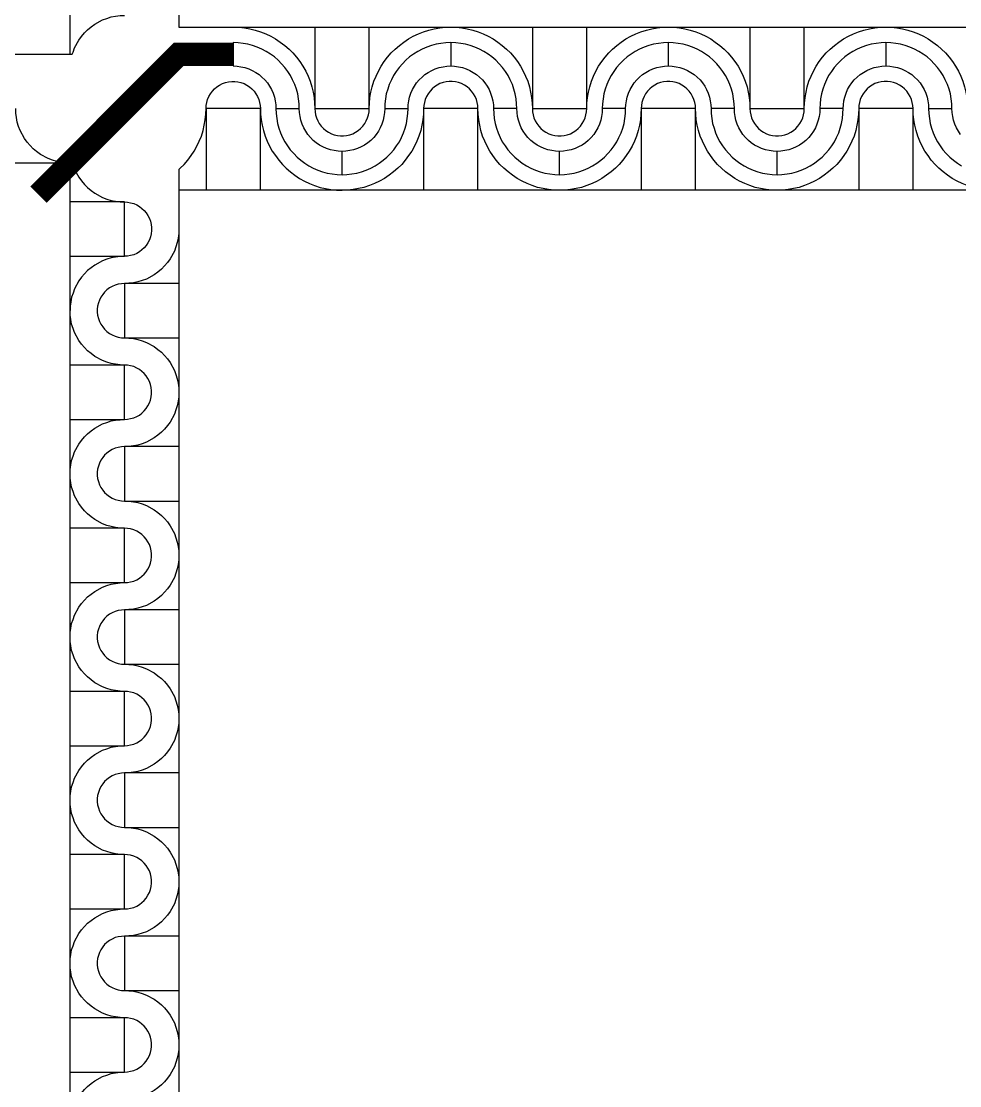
# Model space of a CAD drawing. Extents: x 190.8 to 267.1, y 124 to 174.8.
# Drawn here: x 231.062 to 232.27, y 162.423 to 163.793 of the extents above; entities that cross this region are included whole.
import ezdxf

# ---------------------------------------------------------------- set-up
doc = ezdxf.new("R2010")
doc.units = 0
doc.header["$MEASUREMENT"] = 0

msp = doc.modelspace()

# ---------------------------------------------------------------- linework, layer by layer
for p, q in [((231.2646, 165.8023), (231.2646, 163.7856)), ((231.2646, 163.7856), (233.3913, 163.7856)), ((229.0246, 163.7506), (231.1275, 163.7506)), ((231.2646, 163.6023), (231.2646, 161.5856))]:
    msp.add_line(p, q)
for points in [[(231.1246, 163.7506), (231.1246, 165.8106)], [(231.1275, 163.7506), (231.1284, 163.7533), (231.1304, 163.7588), (231.1359, 163.7688), (231.1394, 163.7736), (231.1431, 163.7781), (231.1471, 163.7821), (231.1516, 163.7858), (231.1564, 163.7893), (231.1664, 163.7948), (231.1719, 163.7968), (231.1774, 163.7986), (231.1831, 163.7996), (231.1889, 163.8003), (231.1946, 163.8006)], [(231.3346, 163.7856), (231.3419, 163.7853), (231.3489, 163.7846), (231.3559, 163.7833), (231.3629, 163.7818), (231.3699, 163.7796), (231.3764, 163.7768), (231.3829, 163.7738), (231.3891, 163.7703), (231.3951, 163.7663), (231.4009, 163.7621), (231.4064, 163.7573), (231.4114, 163.7523), (231.4161, 163.7468), (231.4204, 163.7411), (231.4244, 163.7351), (231.4279, 163.7288), (231.4309, 163.7223), (231.4336, 163.7158), (231.4359, 163.7088), (231.4374, 163.7018), (231.4386, 163.6948), (231.4394, 163.6878), (231.4396, 163.6806)], [(231.4396, 163.7856), (231.4396, 163.6806), (231.5096, 163.6806), (231.5096, 163.7856)], [(231.5096, 163.6806), (231.5099, 163.6878), (231.5106, 163.6948), (231.5119, 163.7018), (231.5134, 163.7088), (231.5156, 163.7158), (231.5184, 163.7223), (231.5214, 163.7288), (231.5249, 163.7351), (231.5289, 163.7411), (231.5331, 163.7468), (231.5379, 163.7523), (231.5429, 163.7573), (231.5484, 163.7621), (231.5541, 163.7663), (231.5601, 163.7703), (231.5664, 163.7738), (231.5729, 163.7768), (231.5794, 163.7796), (231.5864, 163.7818), (231.5934, 163.7833), (231.6004, 163.7846), (231.6074, 163.7853), (231.6146, 163.7856)], [(231.6146, 163.7856), (231.6219, 163.7853), (231.6289, 163.7846), (231.6359, 163.7833), (231.6429, 163.7818), (231.6499, 163.7796), (231.6564, 163.7768), (231.6629, 163.7738), (231.6691, 163.7703), (231.6751, 163.7663), (231.6809, 163.7621), (231.6864, 163.7573), (231.6914, 163.7523), (231.6961, 163.7468), (231.7004, 163.7411), (231.7044, 163.7351), (231.7079, 163.7288), (231.7109, 163.7223), (231.7136, 163.7158), (231.7159, 163.7088), (231.7174, 163.7018), (231.7186, 163.6948), (231.7194, 163.6878), (231.7196, 163.6806)], [(231.7196, 163.7856), (231.7196, 163.6806), (231.7896, 163.6806), (231.7896, 163.7856)], [(231.7896, 163.6806), (231.7899, 163.6878), (231.7906, 163.6948), (231.7919, 163.7018), (231.7934, 163.7088), (231.7956, 163.7158), (231.7984, 163.7223), (231.8014, 163.7288), (231.8049, 163.7351), (231.8089, 163.7411), (231.8131, 163.7468), (231.8179, 163.7523), (231.8229, 163.7573), (231.8284, 163.7621), (231.8341, 163.7663), (231.8401, 163.7703), (231.8464, 163.7738), (231.8529, 163.7768), (231.8594, 163.7796), (231.8664, 163.7818), (231.8734, 163.7833), (231.8804, 163.7846), (231.8874, 163.7853), (231.8946, 163.7856)], [(231.8946, 163.7856), (231.9019, 163.7853), (231.9089, 163.7846), (231.9159, 163.7833), (231.9229, 163.7818), (231.9299, 163.7796), (231.9364, 163.7768), (231.9429, 163.7738), (231.9491, 163.7703), (231.9551, 163.7663), (231.9609, 163.7621), (231.9664, 163.7573), (231.9714, 163.7523), (231.9761, 163.7468), (231.9804, 163.7411), (231.9844, 163.7351), (231.9879, 163.7288), (231.9909, 163.7223), (231.9936, 163.7158), (231.9959, 163.7088), (231.9974, 163.7018), (231.9986, 163.6948), (231.9994, 163.6878), (231.9996, 163.6806)], [(231.9996, 163.7856), (231.9996, 163.6806), (232.0696, 163.6806), (232.0696, 163.7856)], [(232.0696, 163.6806), (232.0699, 163.6878), (232.0706, 163.6948), (232.0719, 163.7018), (232.0734, 163.7088), (232.0756, 163.7158), (232.0784, 163.7223), (232.0814, 163.7288), (232.0849, 163.7351), (232.0889, 163.7411), (232.0931, 163.7468), (232.0979, 163.7523), (232.1029, 163.7573), (232.1084, 163.7621), (232.1141, 163.7663), (232.1201, 163.7703), (232.1264, 163.7738), (232.1329, 163.7768), (232.1394, 163.7796), (232.1464, 163.7818), (232.1534, 163.7833), (232.1604, 163.7846), (232.1674, 163.7853), (232.1746, 163.7856)], [(232.1746, 163.7856), (232.1819, 163.7853), (232.1889, 163.7846), (232.1959, 163.7833), (232.2029, 163.7818), (232.2099, 163.7796), (232.2164, 163.7768), (232.2229, 163.7738), (232.2291, 163.7703), (232.2351, 163.7663), (232.2409, 163.7621), (232.2464, 163.7573), (232.2514, 163.7523), (232.2561, 163.7468), (232.2604, 163.7411), (232.2644, 163.7351), (232.2679, 163.7288), (232.2709, 163.7223), (232.2736, 163.7158), (232.2759, 163.7088), (232.2774, 163.7018), (232.2786, 163.6948), (232.2794, 163.6878), (232.2796, 163.6806)], [(231.6146, 163.7656), (231.6084, 163.7653), (231.6019, 163.7646), (231.5956, 163.7636), (231.5896, 163.7618), (231.5836, 163.7598), (231.5776, 163.7571), (231.5721, 163.7543), (231.5666, 163.7508), (231.5616, 163.7471), (231.5569, 163.7428), (231.5524, 163.7383), (231.5481, 163.7336), (231.5444, 163.7286), (231.5409, 163.7231), (231.5381, 163.7176), (231.5354, 163.7116), (231.5334, 163.7056), (231.5316, 163.6996), (231.5306, 163.6933), (231.5299, 163.6868), (231.5296, 163.6806), (231.5596, 163.6806), (231.5599, 163.6856), (231.5606, 163.6906), (231.5616, 163.6956), (231.5634, 163.7006), (231.5654, 163.7051), (231.5679, 163.7096), (231.5706, 163.7138), (231.5739, 163.7176), (231.5776, 163.7213), (231.5814, 163.7246), (231.5856, 163.7273), (231.5901, 163.7298), (231.5946, 163.7318), (231.5996, 163.7336), (231.6046, 163.7346), (231.6096, 163.7353), (231.6146, 163.7356)], [(231.6996, 163.6806), (231.6994, 163.6868), (231.6986, 163.6933), (231.6976, 163.6996), (231.6959, 163.7056), (231.6939, 163.7116), (231.6911, 163.7176), (231.6884, 163.7231), (231.6849, 163.7286), (231.6811, 163.7336), (231.6769, 163.7383), (231.6724, 163.7428), (231.6676, 163.7471), (231.6626, 163.7508), (231.6571, 163.7543), (231.6516, 163.7571), (231.6456, 163.7598), (231.6396, 163.7618), (231.6336, 163.7636), (231.6274, 163.7646), (231.6209, 163.7653), (231.6146, 163.7656), (231.6146, 163.7356), (231.6196, 163.7353), (231.6246, 163.7346), (231.6296, 163.7336), (231.6346, 163.7318), (231.6391, 163.7298), (231.6436, 163.7273), (231.6479, 163.7246), (231.6516, 163.7213), (231.6554, 163.7176), (231.6586, 163.7138), (231.6614, 163.7096), (231.6639, 163.7051), (231.6659, 163.7006), (231.6676, 163.6956), (231.6686, 163.6906), (231.6694, 163.6856), (231.6696, 163.6806)], [(231.8946, 163.7656), (231.8884, 163.7653), (231.8819, 163.7646), (231.8756, 163.7636), (231.8696, 163.7618), (231.8636, 163.7598), (231.8576, 163.7571), (231.8521, 163.7543), (231.8466, 163.7508), (231.8416, 163.7471), (231.8369, 163.7428), (231.8324, 163.7383), (231.8281, 163.7336), (231.8244, 163.7286), (231.8209, 163.7231), (231.8181, 163.7176), (231.8154, 163.7116), (231.8134, 163.7056), (231.8116, 163.6996), (231.8106, 163.6933), (231.8099, 163.6868), (231.8096, 163.6806)], [(231.9796, 163.6806), (231.9794, 163.6868), (231.9786, 163.6933), (231.9776, 163.6996), (231.9759, 163.7056), (231.9739, 163.7116), (231.9711, 163.7176), (231.9684, 163.7231), (231.9649, 163.7286), (231.9611, 163.7336), (231.9569, 163.7383), (231.9524, 163.7428), (231.9476, 163.7471), (231.9426, 163.7508), (231.9371, 163.7543), (231.9316, 163.7571), (231.9256, 163.7598), (231.9196, 163.7618), (231.9136, 163.7636), (231.9074, 163.7646), (231.9009, 163.7653), (231.8946, 163.7656), (231.8946, 163.7356), (231.8996, 163.7353), (231.9046, 163.7346), (231.9096, 163.7336), (231.9146, 163.7318), (231.9191, 163.7298), (231.9236, 163.7273), (231.9279, 163.7246), (231.9316, 163.7213), (231.9354, 163.7176), (231.9386, 163.7138), (231.9414, 163.7096), (231.9439, 163.7051), (231.9459, 163.7006), (231.9476, 163.6956), (231.9486, 163.6906), (231.9494, 163.6856), (231.9496, 163.6806)], [(232.1746, 163.7656), (232.1684, 163.7653), (232.1619, 163.7646), (232.1556, 163.7636), (232.1496, 163.7618), (232.1436, 163.7598), (232.1376, 163.7571), (232.1321, 163.7543), (232.1266, 163.7508), (232.1216, 163.7471), (232.1169, 163.7428), (232.1124, 163.7383), (232.1081, 163.7336), (232.1044, 163.7286), (232.1009, 163.7231), (232.0981, 163.7176), (232.0954, 163.7116), (232.0934, 163.7056), (232.0916, 163.6996), (232.0906, 163.6933), (232.0899, 163.6868), (232.0896, 163.6806)], [(231.8396, 163.6806), (231.8399, 163.6856), (231.8406, 163.6906), (231.8416, 163.6956), (231.8434, 163.7006), (231.8454, 163.7051), (231.8479, 163.7096), (231.8506, 163.7138), (231.8539, 163.7176), (231.8576, 163.7213), (231.8614, 163.7246), (231.8656, 163.7273), (231.8701, 163.7298), (231.8746, 163.7318), (231.8796, 163.7336), (231.8846, 163.7346), (231.8896, 163.7353), (231.8946, 163.7356)], [(232.1196, 163.6806), (232.1199, 163.6856), (232.1206, 163.6906), (232.1216, 163.6956), (232.1234, 163.7006), (232.1254, 163.7051), (232.1279, 163.7096), (232.1306, 163.7138), (232.1339, 163.7176), (232.1376, 163.7213), (232.1414, 163.7246), (232.1456, 163.7273), (232.1501, 163.7298), (232.1546, 163.7318), (232.1596, 163.7336), (232.1646, 163.7346), (232.1696, 163.7353), (232.1746, 163.7356)], [(231.2996, 163.6806), (231.2999, 163.6846), (231.3006, 163.6886), (231.3016, 163.6926), (231.3034, 163.6963), (231.3054, 163.6998), (231.3079, 163.7031), (231.3106, 163.7061), (231.3136, 163.7086), (231.3171, 163.7108), (231.3209, 163.7128), (231.3246, 163.7141), (231.3286, 163.7151), (231.3326, 163.7156), (231.3366, 163.7156), (231.3406, 163.7151), (231.3446, 163.7141), (231.3486, 163.7128), (231.3521, 163.7108), (231.3556, 163.7086), (231.3586, 163.7061), (231.3614, 163.7031), (231.3639, 163.6998), (231.3659, 163.6963), (231.3676, 163.6926), (231.3686, 163.6886), (231.3694, 163.6846), (231.3696, 163.6806)], [(231.6496, 163.6806), (231.6494, 163.6846), (231.6486, 163.6886), (231.6476, 163.6926), (231.6459, 163.6963), (231.6439, 163.6998), (231.6414, 163.7031), (231.6386, 163.7061), (231.6356, 163.7086), (231.6321, 163.7108), (231.6284, 163.7128), (231.6246, 163.7141), (231.6206, 163.7151), (231.6166, 163.7156), (231.6126, 163.7156), (231.6086, 163.7151), (231.6046, 163.7141), (231.6006, 163.7128), (231.5971, 163.7108), (231.5936, 163.7086), (231.5906, 163.7061), (231.5879, 163.7031), (231.5854, 163.6998), (231.5834, 163.6963), (231.5816, 163.6926), (231.5806, 163.6886), (231.5799, 163.6846), (231.5796, 163.6806)], [(231.9296, 163.6806), (231.9294, 163.6846), (231.9286, 163.6886), (231.9276, 163.6926), (231.9259, 163.6963), (231.9239, 163.6998), (231.9214, 163.7031), (231.9186, 163.7061), (231.9156, 163.7086), (231.9121, 163.7108), (231.9084, 163.7128), (231.9046, 163.7141), (231.9006, 163.7151), (231.8966, 163.7156), (231.8926, 163.7156), (231.8886, 163.7151), (231.8846, 163.7141), (231.8806, 163.7128), (231.8771, 163.7108), (231.8736, 163.7086), (231.8706, 163.7061), (231.8679, 163.7031), (231.8654, 163.6998), (231.8634, 163.6963), (231.8616, 163.6926), (231.8606, 163.6886), (231.8599, 163.6846), (231.8596, 163.6806)], [(232.2096, 163.6806), (232.2094, 163.6846), (232.2086, 163.6886), (232.2076, 163.6926), (232.2059, 163.6963), (232.2039, 163.6998), (232.2014, 163.7031), (232.1986, 163.7061), (232.1956, 163.7086), (232.1921, 163.7108), (232.1884, 163.7128), (232.1846, 163.7141), (232.1806, 163.7151), (232.1766, 163.7156), (232.1726, 163.7156), (232.1686, 163.7151), (232.1646, 163.7141), (232.1606, 163.7128), (232.1571, 163.7108), (232.1536, 163.7086), (232.1506, 163.7061), (232.1479, 163.7031), (232.1454, 163.6998), (232.1434, 163.6963), (232.1416, 163.6926), (232.1406, 163.6886), (232.1399, 163.6846), (232.1396, 163.6806)], [(231.1246, 163.6106), (231.1189, 163.6108), (231.1131, 163.6116), (231.1074, 163.6126), (231.1019, 163.6143), (231.0964, 163.6163), (231.0864, 163.6218), (231.0816, 163.6253), (231.0771, 163.6291), (231.0731, 163.6331), (231.0694, 163.6376), (231.0659, 163.6423), (231.0604, 163.6523), (231.0584, 163.6578), (231.0566, 163.6633), (231.0556, 163.6691), (231.0549, 163.6748), (231.0546, 163.6806)], [(231.2646, 163.6023), (231.2664, 163.6038), (231.2714, 163.6088), (231.2761, 163.6143), (231.2804, 163.6201), (231.2844, 163.6261), (231.2879, 163.6323), (231.2909, 163.6388), (231.2936, 163.6453), (231.2959, 163.6523), (231.2974, 163.6593), (231.2986, 163.6663), (231.2994, 163.6733), (231.2996, 163.6806)], [(231.3696, 163.5756), (231.3696, 163.6806), (231.2996, 163.6806), (231.2996, 163.5756)], [(231.3696, 163.6806), (231.3699, 163.6733), (231.3706, 163.6663), (231.3719, 163.6593), (231.3734, 163.6523), (231.3756, 163.6453), (231.3784, 163.6388), (231.3814, 163.6323), (231.3849, 163.6261), (231.3889, 163.6201), (231.3931, 163.6143), (231.3979, 163.6088), (231.4029, 163.6038), (231.4084, 163.5991), (231.4141, 163.5948), (231.4201, 163.5908), (231.4264, 163.5873), (231.4329, 163.5843), (231.4394, 163.5816), (231.4464, 163.5793), (231.4534, 163.5778), (231.4604, 163.5766), (231.4674, 163.5758), (231.4746, 163.5756)], [(231.3896, 163.6806), (231.3899, 163.6743), (231.3906, 163.6678), (231.3916, 163.6616), (231.3934, 163.6556), (231.3954, 163.6496), (231.3981, 163.6436), (231.4009, 163.6381), (231.4044, 163.6326), (231.4081, 163.6276), (231.4124, 163.6228), (231.4169, 163.6183), (231.4216, 163.6141), (231.4266, 163.6103), (231.4321, 163.6068), (231.4376, 163.6041), (231.4436, 163.6013), (231.4496, 163.5993), (231.4556, 163.5976), (231.4619, 163.5966), (231.4684, 163.5958), (231.4746, 163.5956), (231.4746, 163.6256), (231.4696, 163.6258), (231.4646, 163.6266), (231.4596, 163.6276), (231.4546, 163.6293), (231.4501, 163.6313), (231.4456, 163.6338), (231.4414, 163.6366), (231.4376, 163.6398), (231.4339, 163.6436), (231.4306, 163.6473), (231.4279, 163.6516), (231.4254, 163.6561), (231.4234, 163.6606), (231.4216, 163.6656), (231.4206, 163.6706), (231.4199, 163.6756), (231.4196, 163.6806)], [(231.4396, 163.6806), (231.4399, 163.6766), (231.4406, 163.6726), (231.4416, 163.6686), (231.4434, 163.6648), (231.4454, 163.6613), (231.4479, 163.6581), (231.4506, 163.6551), (231.4536, 163.6526), (231.4571, 163.6503), (231.4609, 163.6483), (231.4646, 163.6471), (231.4686, 163.6461), (231.4726, 163.6456), (231.4766, 163.6456), (231.4806, 163.6461), (231.4846, 163.6471), (231.4886, 163.6483), (231.4921, 163.6503), (231.4956, 163.6526), (231.4986, 163.6551), (231.5014, 163.6581), (231.5039, 163.6613), (231.5059, 163.6648), (231.5076, 163.6686), (231.5086, 163.6726), (231.5094, 163.6766), (231.5096, 163.6806)], [(231.5296, 163.6806), (231.5294, 163.6756), (231.5286, 163.6706), (231.5276, 163.6656), (231.5259, 163.6606), (231.5239, 163.6561), (231.5214, 163.6516), (231.5186, 163.6473), (231.5154, 163.6436), (231.5116, 163.6398), (231.5079, 163.6366), (231.5036, 163.6338), (231.4991, 163.6313), (231.4946, 163.6293), (231.4896, 163.6276), (231.4846, 163.6266), (231.4796, 163.6258), (231.4746, 163.6256)], [(231.5796, 163.6806), (231.5794, 163.6733), (231.5786, 163.6663), (231.5774, 163.6593), (231.5759, 163.6523), (231.5736, 163.6453), (231.5709, 163.6388), (231.5679, 163.6323), (231.5644, 163.6261), (231.5604, 163.6201), (231.5561, 163.6143), (231.5514, 163.6088), (231.5464, 163.6038), (231.5409, 163.5991), (231.5351, 163.5948), (231.5291, 163.5908), (231.5229, 163.5873), (231.5164, 163.5843), (231.5099, 163.5816), (231.5029, 163.5793), (231.4959, 163.5778), (231.4889, 163.5766), (231.4819, 163.5758), (231.4746, 163.5756)], [(231.4746, 163.5956), (231.4809, 163.5958), (231.4874, 163.5966), (231.4936, 163.5976), (231.4996, 163.5993), (231.5056, 163.6013), (231.5116, 163.6041), (231.5171, 163.6068), (231.5226, 163.6103), (231.5276, 163.6141), (231.5324, 163.6183), (231.5369, 163.6228), (231.5411, 163.6276), (231.5449, 163.6326), (231.5484, 163.6381), (231.5511, 163.6436), (231.5539, 163.6496), (231.5559, 163.6556), (231.5576, 163.6616), (231.5586, 163.6678), (231.5594, 163.6743), (231.5596, 163.6806)], [(231.6496, 163.5756), (231.6496, 163.6806), (231.5796, 163.6806), (231.5796, 163.5756)], [(231.7546, 163.5756), (231.7474, 163.5758), (231.7404, 163.5766), (231.7334, 163.5778), (231.7264, 163.5793), (231.7194, 163.5816), (231.7129, 163.5843), (231.7064, 163.5873), (231.7001, 163.5908), (231.6941, 163.5948), (231.6884, 163.5991), (231.6829, 163.6038), (231.6779, 163.6088), (231.6731, 163.6143), (231.6689, 163.6201), (231.6649, 163.6261), (231.6614, 163.6323), (231.6584, 163.6388), (231.6556, 163.6453), (231.6534, 163.6523), (231.6519, 163.6593), (231.6506, 163.6663), (231.6499, 163.6733), (231.6496, 163.6806)], [(231.7196, 163.6806), (231.7199, 163.6766), (231.7206, 163.6726), (231.7216, 163.6686), (231.7234, 163.6648), (231.7254, 163.6613), (231.7279, 163.6581), (231.7306, 163.6551), (231.7336, 163.6526), (231.7371, 163.6503), (231.7409, 163.6483), (231.7446, 163.6471), (231.7486, 163.6461), (231.7526, 163.6456), (231.7566, 163.6456), (231.7606, 163.6461), (231.7646, 163.6471), (231.7686, 163.6483), (231.7721, 163.6503), (231.7756, 163.6526), (231.7786, 163.6551), (231.7814, 163.6581), (231.7839, 163.6613), (231.7859, 163.6648), (231.7876, 163.6686), (231.7886, 163.6726), (231.7894, 163.6766), (231.7896, 163.6806)], [(231.7546, 163.5956), (231.7609, 163.5958), (231.7674, 163.5966), (231.7736, 163.5976), (231.7796, 163.5993), (231.7856, 163.6013), (231.7916, 163.6041), (231.7971, 163.6068), (231.8026, 163.6103), (231.8076, 163.6141), (231.8124, 163.6183), (231.8169, 163.6228), (231.8211, 163.6276), (231.8249, 163.6326), (231.8284, 163.6381), (231.8311, 163.6436), (231.8339, 163.6496), (231.8359, 163.6556), (231.8376, 163.6616), (231.8386, 163.6678), (231.8394, 163.6743), (231.8396, 163.6806), (231.8096, 163.6806), (231.8094, 163.6756), (231.8086, 163.6706), (231.8076, 163.6656), (231.8059, 163.6606), (231.8039, 163.6561), (231.8014, 163.6516), (231.7986, 163.6473), (231.7954, 163.6436), (231.7916, 163.6398), (231.7879, 163.6366), (231.7836, 163.6338), (231.7791, 163.6313), (231.7746, 163.6293), (231.7696, 163.6276), (231.7646, 163.6266), (231.7596, 163.6258), (231.7546, 163.6256)], [(231.8596, 163.6806), (231.8594, 163.6733), (231.8586, 163.6663), (231.8574, 163.6593), (231.8559, 163.6523), (231.8536, 163.6453), (231.8509, 163.6388), (231.8479, 163.6323), (231.8444, 163.6261), (231.8404, 163.6201), (231.8361, 163.6143), (231.8314, 163.6088), (231.8264, 163.6038), (231.8209, 163.5991), (231.8151, 163.5948), (231.8091, 163.5908), (231.8029, 163.5873), (231.7964, 163.5843), (231.7899, 163.5816), (231.7829, 163.5793), (231.7759, 163.5778), (231.7689, 163.5766), (231.7619, 163.5758), (231.7546, 163.5756)], [(231.9296, 163.5756), (231.9296, 163.6806), (231.8596, 163.6806), (231.8596, 163.5756)], [(232.0346, 163.5756), (232.0274, 163.5758), (232.0204, 163.5766), (232.0134, 163.5778), (232.0064, 163.5793), (231.9994, 163.5816), (231.9929, 163.5843), (231.9864, 163.5873), (231.9801, 163.5908), (231.9741, 163.5948), (231.9684, 163.5991), (231.9629, 163.6038), (231.9579, 163.6088), (231.9531, 163.6143), (231.9489, 163.6201), (231.9449, 163.6261), (231.9414, 163.6323), (231.9384, 163.6388), (231.9356, 163.6453), (231.9334, 163.6523), (231.9319, 163.6593), (231.9306, 163.6663), (231.9299, 163.6733), (231.9296, 163.6806)], [(231.9996, 163.6806), (231.9999, 163.6766), (232.0006, 163.6726), (232.0016, 163.6686), (232.0034, 163.6648), (232.0054, 163.6613), (232.0079, 163.6581), (232.0106, 163.6551), (232.0136, 163.6526), (232.0171, 163.6503), (232.0209, 163.6483), (232.0246, 163.6471), (232.0286, 163.6461), (232.0326, 163.6456), (232.0366, 163.6456), (232.0406, 163.6461), (232.0446, 163.6471), (232.0486, 163.6483), (232.0521, 163.6503), (232.0556, 163.6526), (232.0586, 163.6551), (232.0614, 163.6581), (232.0639, 163.6613), (232.0659, 163.6648), (232.0676, 163.6686), (232.0686, 163.6726), (232.0694, 163.6766), (232.0696, 163.6806)], [(232.0346, 163.5956), (232.0409, 163.5958), (232.0474, 163.5966), (232.0536, 163.5976), (232.0596, 163.5993), (232.0656, 163.6013), (232.0716, 163.6041), (232.0771, 163.6068), (232.0826, 163.6103), (232.0876, 163.6141), (232.0924, 163.6183), (232.0969, 163.6228), (232.1011, 163.6276), (232.1049, 163.6326), (232.1084, 163.6381), (232.1111, 163.6436), (232.1139, 163.6496), (232.1159, 163.6556), (232.1176, 163.6616), (232.1186, 163.6678), (232.1194, 163.6743), (232.1196, 163.6806), (232.0896, 163.6806), (232.0894, 163.6756), (232.0886, 163.6706), (232.0876, 163.6656), (232.0859, 163.6606), (232.0839, 163.6561), (232.0814, 163.6516), (232.0786, 163.6473), (232.0754, 163.6436), (232.0716, 163.6398), (232.0679, 163.6366), (232.0636, 163.6338), (232.0591, 163.6313), (232.0546, 163.6293), (232.0496, 163.6276), (232.0446, 163.6266), (232.0396, 163.6258), (232.0346, 163.6256)], [(232.1396, 163.6806), (232.1394, 163.6733), (232.1386, 163.6663), (232.1374, 163.6593), (232.1359, 163.6523), (232.1336, 163.6453), (232.1309, 163.6388), (232.1279, 163.6323), (232.1244, 163.6261), (232.1204, 163.6201), (232.1161, 163.6143), (232.1114, 163.6088), (232.1064, 163.6038), (232.1009, 163.5991), (232.0951, 163.5948), (232.0891, 163.5908), (232.0829, 163.5873), (232.0764, 163.5843), (232.0699, 163.5816), (232.0629, 163.5793), (232.0559, 163.5778), (232.0489, 163.5766), (232.0419, 163.5758), (232.0346, 163.5756)], [(232.2096, 163.5756), (232.2096, 163.6806), (232.1396, 163.6806), (232.1396, 163.5756)], [(232.3146, 163.5756), (232.3074, 163.5758), (232.3004, 163.5766), (232.2934, 163.5778), (232.2864, 163.5793), (232.2794, 163.5816), (232.2729, 163.5843), (232.2664, 163.5873), (232.2601, 163.5908), (232.2541, 163.5948), (232.2484, 163.5991), (232.2429, 163.6038), (232.2379, 163.6088), (232.2331, 163.6143), (232.2289, 163.6201), (232.2249, 163.6261), (232.2214, 163.6323), (232.2184, 163.6388), (232.2156, 163.6453), (232.2134, 163.6523), (232.2119, 163.6593), (232.2106, 163.6663), (232.2099, 163.6733), (232.2096, 163.6806)], [(232.2296, 163.6806), (232.2299, 163.6743), (232.2306, 163.6678), (232.2316, 163.6616), (232.2334, 163.6556), (232.2354, 163.6496), (232.2381, 163.6436), (232.2409, 163.6381), (232.2444, 163.6326), (232.2481, 163.6276), (232.2524, 163.6228), (232.2569, 163.6183), (232.2616, 163.6141), (232.2666, 163.6103), (232.2721, 163.6068)], [(232.2706, 163.6473), (232.2679, 163.6516), (232.2654, 163.6561), (232.2634, 163.6606), (232.2616, 163.6656), (232.2606, 163.6706), (232.2599, 163.6756), (232.2596, 163.6806)], [(231.1275, 163.6106), (229.0246, 163.6106), (229.0246, 161.5506)], [(231.1246, 161.5506), (231.1246, 163.6106)], [(231.1275, 163.6106), (231.1284, 163.6078), (231.1304, 163.6023), (231.1359, 163.5923), (231.1394, 163.5876), (231.1431, 163.5831), (231.1471, 163.5791), (231.1516, 163.5753), (231.1564, 163.5718), (231.1664, 163.5663), (231.1719, 163.5643), (231.1774, 163.5626), (231.1831, 163.5616), (231.1889, 163.5608), (231.1946, 163.5606)], [(233.3646, 163.5756), (231.2646, 163.5756)], [(231.1246, 163.4906), (231.1946, 163.4906), (231.1946, 163.5606), (231.1246, 163.5606)], [(231.1946, 163.5606), (231.1986, 163.5603), (231.2026, 163.5596), (231.2066, 163.5586), (231.2104, 163.5568), (231.2139, 163.5548), (231.2171, 163.5523), (231.2201, 163.5496), (231.2226, 163.5466), (231.2249, 163.5431), (231.2269, 163.5393), (231.2281, 163.5356), (231.2291, 163.5316), (231.2296, 163.5276), (231.2296, 163.5236), (231.2291, 163.5196), (231.2281, 163.5156), (231.2269, 163.5116), (231.2249, 163.5081), (231.2226, 163.5046), (231.2201, 163.5016), (231.2171, 163.4988), (231.2139, 163.4963), (231.2104, 163.4943), (231.2066, 163.4926), (231.2026, 163.4916), (231.1986, 163.4908), (231.1946, 163.4906)], [(231.2646, 163.5256), (231.2644, 163.5198), (231.2636, 163.5141), (231.2626, 163.5083), (231.2609, 163.5028), (231.2589, 163.4973), (231.2534, 163.4873), (231.2499, 163.4826), (231.2461, 163.4781), (231.2421, 163.4741), (231.2376, 163.4703), (231.2329, 163.4668), (231.2229, 163.4613), (231.2174, 163.4593), (231.2119, 163.4576), (231.2061, 163.4566), (231.2004, 163.4558), (231.1946, 163.4556)], [(231.1946, 163.4906), (231.1889, 163.4903), (231.1831, 163.4896), (231.1774, 163.4886), (231.1719, 163.4868), (231.1664, 163.4848), (231.1564, 163.4793), (231.1516, 163.4758), (231.1471, 163.4721), (231.1431, 163.4681), (231.1394, 163.4636), (231.1359, 163.4588), (231.1304, 163.4488), (231.1284, 163.4433), (231.1266, 163.4378), (231.1256, 163.4321), (231.1249, 163.4263), (231.1246, 163.4206)], [(231.1946, 163.4556), (231.1906, 163.4553), (231.1866, 163.4546), (231.1826, 163.4536), (231.1789, 163.4518), (231.1754, 163.4498), (231.1721, 163.4473), (231.1691, 163.4446), (231.1666, 163.4416), (231.1644, 163.4381), (231.1624, 163.4343), (231.1611, 163.4306), (231.1601, 163.4266), (231.1596, 163.4226), (231.1596, 163.4186), (231.1601, 163.4146), (231.1611, 163.4106), (231.1624, 163.4066), (231.1644, 163.4031), (231.1666, 163.3996), (231.1691, 163.3966), (231.1721, 163.3938), (231.1754, 163.3913), (231.1789, 163.3893), (231.1826, 163.3876), (231.1866, 163.3866), (231.1906, 163.3858), (231.1946, 163.3856)], [(231.2646, 163.4556), (231.1946, 163.4556), (231.1946, 163.3856), (231.2646, 163.3856)], [(231.1946, 163.3506), (231.1889, 163.3508), (231.1831, 163.3516), (231.1774, 163.3526), (231.1719, 163.3543), (231.1664, 163.3563), (231.1564, 163.3618), (231.1516, 163.3653), (231.1471, 163.3691), (231.1431, 163.3731), (231.1394, 163.3776), (231.1359, 163.3823), (231.1304, 163.3923), (231.1284, 163.3978), (231.1266, 163.4033), (231.1256, 163.4091), (231.1249, 163.4148), (231.1246, 163.4206)], [(231.1946, 163.3856), (231.2004, 163.3853), (231.2061, 163.3846), (231.2119, 163.3836), (231.2174, 163.3818), (231.2229, 163.3798), (231.2329, 163.3743), (231.2376, 163.3708), (231.2421, 163.3671), (231.2461, 163.3631), (231.2499, 163.3586), (231.2534, 163.3538), (231.2589, 163.3438), (231.2609, 163.3383), (231.2626, 163.3328), (231.2636, 163.3271), (231.2644, 163.3213), (231.2646, 163.3156)], [(231.1246, 163.2806), (231.1946, 163.2806), (231.1946, 163.3506), (231.1246, 163.3506)], [(231.1946, 163.2806), (231.1986, 163.2808), (231.2026, 163.2816), (231.2066, 163.2826), (231.2104, 163.2843), (231.2139, 163.2863), (231.2171, 163.2888), (231.2201, 163.2916), (231.2226, 163.2946), (231.2249, 163.2981), (231.2269, 163.3018), (231.2281, 163.3056), (231.2291, 163.3096), (231.2296, 163.3136), (231.2296, 163.3176), (231.2291, 163.3216), (231.2281, 163.3256), (231.2269, 163.3296), (231.2249, 163.3331), (231.2226, 163.3366), (231.2201, 163.3396), (231.2171, 163.3423), (231.2139, 163.3448), (231.2104, 163.3468), (231.2066, 163.3486), (231.2026, 163.3496), (231.1986, 163.3503), (231.1946, 163.3506)], [(231.2646, 163.3156), (231.2644, 163.3098), (231.2636, 163.3041), (231.2626, 163.2983), (231.2609, 163.2928), (231.2589, 163.2873), (231.2534, 163.2773), (231.2499, 163.2726), (231.2461, 163.2681), (231.2421, 163.2641), (231.2376, 163.2603), (231.2329, 163.2568), (231.2229, 163.2513), (231.2174, 163.2493), (231.2119, 163.2476), (231.2061, 163.2466), (231.2004, 163.2458), (231.1946, 163.2456)], [(231.1246, 163.2106), (231.1249, 163.2163), (231.1256, 163.2221), (231.1266, 163.2278), (231.1284, 163.2333), (231.1304, 163.2388), (231.1359, 163.2488), (231.1394, 163.2536), (231.1431, 163.2581), (231.1471, 163.2621), (231.1516, 163.2658), (231.1564, 163.2693), (231.1664, 163.2748), (231.1719, 163.2768), (231.1774, 163.2786), (231.1831, 163.2796), (231.1889, 163.2803), (231.1946, 163.2806)], [(231.1946, 163.2456), (231.1906, 163.2453), (231.1866, 163.2446), (231.1826, 163.2436), (231.1789, 163.2418), (231.1754, 163.2398), (231.1721, 163.2373), (231.1691, 163.2346), (231.1666, 163.2316), (231.1644, 163.2281), (231.1624, 163.2243), (231.1611, 163.2206), (231.1601, 163.2166), (231.1596, 163.2126), (231.1596, 163.2086), (231.1601, 163.2046), (231.1611, 163.2006), (231.1624, 163.1966), (231.1644, 163.1931), (231.1666, 163.1896), (231.1691, 163.1866), (231.1721, 163.1838), (231.1754, 163.1813), (231.1789, 163.1793), (231.1826, 163.1776), (231.1866, 163.1766), (231.1906, 163.1758), (231.1946, 163.1756)], [(231.2646, 163.2456), (231.1946, 163.2456), (231.1946, 163.1756), (231.2646, 163.1756)], [(231.1946, 163.1406), (231.1889, 163.1408), (231.1831, 163.1416), (231.1774, 163.1426), (231.1719, 163.1443), (231.1664, 163.1463), (231.1564, 163.1518), (231.1516, 163.1553), (231.1471, 163.1591), (231.1431, 163.1631), (231.1394, 163.1676), (231.1359, 163.1723), (231.1304, 163.1823), (231.1284, 163.1878), (231.1266, 163.1933), (231.1256, 163.1991), (231.1249, 163.2048), (231.1246, 163.2106)], [(231.1946, 163.1756), (231.2004, 163.1753), (231.2061, 163.1746), (231.2119, 163.1736), (231.2174, 163.1718), (231.2229, 163.1698), (231.2329, 163.1643), (231.2376, 163.1608), (231.2421, 163.1571), (231.2461, 163.1531), (231.2499, 163.1486), (231.2534, 163.1438), (231.2589, 163.1338), (231.2609, 163.1283), (231.2626, 163.1228), (231.2636, 163.1171), (231.2644, 163.1113), (231.2646, 163.1056)], [(231.1246, 163.0706), (231.1946, 163.0706), (231.1946, 163.1406), (231.1246, 163.1406)], [(231.1946, 163.0706), (231.1986, 163.0708), (231.2026, 163.0716), (231.2066, 163.0726), (231.2104, 163.0743), (231.2139, 163.0763), (231.2171, 163.0788), (231.2201, 163.0816), (231.2226, 163.0846), (231.2249, 163.0881), (231.2269, 163.0918), (231.2281, 163.0956), (231.2291, 163.0996), (231.2296, 163.1036), (231.2296, 163.1076), (231.2291, 163.1116), (231.2281, 163.1156), (231.2269, 163.1196), (231.2249, 163.1231), (231.2226, 163.1266), (231.2201, 163.1296), (231.2171, 163.1323), (231.2139, 163.1348), (231.2104, 163.1368), (231.2066, 163.1386), (231.2026, 163.1396), (231.1986, 163.1403), (231.1946, 163.1406)], [(231.2646, 163.1056), (231.2644, 163.0998), (231.2636, 163.0941), (231.2626, 163.0883), (231.2609, 163.0828), (231.2589, 163.0773), (231.2534, 163.0673), (231.2499, 163.0626), (231.2461, 163.0581), (231.2421, 163.0541), (231.2376, 163.0503), (231.2329, 163.0468), (231.2229, 163.0413), (231.2174, 163.0393), (231.2119, 163.0376), (231.2061, 163.0366), (231.2004, 163.0358), (231.1946, 163.0356)], [(231.1246, 163.0006), (231.1249, 163.0063), (231.1256, 163.0121), (231.1266, 163.0178), (231.1284, 163.0233), (231.1304, 163.0288), (231.1359, 163.0388), (231.1394, 163.0436), (231.1431, 163.0481), (231.1471, 163.0521), (231.1516, 163.0558), (231.1564, 163.0593), (231.1664, 163.0648), (231.1719, 163.0668), (231.1774, 163.0686), (231.1831, 163.0696), (231.1889, 163.0703), (231.1946, 163.0706)], [(231.1946, 163.0356), (231.1906, 163.0353), (231.1866, 163.0346), (231.1826, 163.0336), (231.1789, 163.0318), (231.1754, 163.0298), (231.1721, 163.0273), (231.1691, 163.0246), (231.1666, 163.0216), (231.1644, 163.0181), (231.1624, 163.0143), (231.1611, 163.0106), (231.1601, 163.0066), (231.1596, 163.0026), (231.1596, 162.9986), (231.1601, 162.9946), (231.1611, 162.9906), (231.1624, 162.9866), (231.1644, 162.9831), (231.1666, 162.9796), (231.1691, 162.9766), (231.1721, 162.9738), (231.1754, 162.9713), (231.1789, 162.9693), (231.1826, 162.9676), (231.1866, 162.9666), (231.1906, 162.9658), (231.1946, 162.9656)], [(231.2646, 163.0356), (231.1946, 163.0356), (231.1946, 162.9656), (231.2646, 162.9656)], [(231.1946, 162.9306), (231.1889, 162.9308), (231.1831, 162.9316), (231.1774, 162.9326), (231.1719, 162.9343), (231.1664, 162.9363), (231.1564, 162.9418), (231.1516, 162.9453), (231.1471, 162.9491), (231.1431, 162.9531), (231.1394, 162.9576), (231.1359, 162.9623), (231.1304, 162.9723), (231.1284, 162.9778), (231.1266, 162.9833), (231.1256, 162.9891), (231.1249, 162.9948), (231.1246, 163.0006)], [(231.1946, 162.9656), (231.2004, 162.9653), (231.2061, 162.9646), (231.2119, 162.9636), (231.2174, 162.9618), (231.2229, 162.9598), (231.2329, 162.9543), (231.2376, 162.9508), (231.2421, 162.9471), (231.2461, 162.9431), (231.2499, 162.9386), (231.2534, 162.9338), (231.2589, 162.9238), (231.2609, 162.9183), (231.2626, 162.9128), (231.2636, 162.9071), (231.2644, 162.9013), (231.2646, 162.8956)], [(231.1246, 162.8606), (231.1946, 162.8606), (231.1946, 162.9306), (231.1246, 162.9306)], [(231.1946, 162.8606), (231.1986, 162.8608), (231.2026, 162.8616), (231.2066, 162.8626), (231.2104, 162.8643), (231.2139, 162.8663), (231.2171, 162.8688), (231.2201, 162.8716), (231.2226, 162.8746), (231.2249, 162.8781), (231.2269, 162.8818), (231.2281, 162.8856), (231.2291, 162.8896), (231.2296, 162.8936), (231.2296, 162.8976), (231.2291, 162.9016), (231.2281, 162.9056), (231.2269, 162.9096), (231.2249, 162.9131), (231.2226, 162.9166), (231.2201, 162.9196), (231.2171, 162.9223), (231.2139, 162.9248), (231.2104, 162.9268), (231.2066, 162.9286), (231.2026, 162.9296), (231.1986, 162.9303), (231.1946, 162.9306)], [(231.2646, 162.8956), (231.2644, 162.8898), (231.2636, 162.8841), (231.2626, 162.8783), (231.2609, 162.8728), (231.2589, 162.8673), (231.2534, 162.8573), (231.2499, 162.8526), (231.2461, 162.8481), (231.2421, 162.8441), (231.2376, 162.8403), (231.2329, 162.8368), (231.2229, 162.8313), (231.2174, 162.8293), (231.2119, 162.8276), (231.2061, 162.8266), (231.2004, 162.8258), (231.1946, 162.8256)], [(231.1246, 162.7906), (231.1249, 162.7963), (231.1256, 162.8021), (231.1266, 162.8078), (231.1284, 162.8133), (231.1304, 162.8188), (231.1359, 162.8288), (231.1394, 162.8336), (231.1431, 162.8381), (231.1471, 162.8421), (231.1516, 162.8458), (231.1564, 162.8493), (231.1664, 162.8548), (231.1719, 162.8568), (231.1774, 162.8586), (231.1831, 162.8596), (231.1889, 162.8603), (231.1946, 162.8606)], [(231.1946, 162.8256), (231.1906, 162.8253), (231.1866, 162.8246), (231.1826, 162.8236), (231.1789, 162.8218), (231.1754, 162.8198), (231.1721, 162.8173), (231.1691, 162.8146), (231.1666, 162.8116), (231.1644, 162.8081), (231.1624, 162.8043), (231.1611, 162.8006), (231.1601, 162.7966), (231.1596, 162.7926), (231.1596, 162.7886), (231.1601, 162.7846), (231.1611, 162.7806), (231.1624, 162.7766), (231.1644, 162.7731), (231.1666, 162.7696), (231.1691, 162.7666), (231.1721, 162.7638), (231.1754, 162.7613), (231.1789, 162.7593), (231.1826, 162.7576), (231.1866, 162.7566), (231.1906, 162.7558), (231.1946, 162.7556)], [(231.2646, 162.8256), (231.1946, 162.8256), (231.1946, 162.7556), (231.2646, 162.7556)], [(231.1946, 162.7206), (231.1889, 162.7208), (231.1831, 162.7216), (231.1774, 162.7226), (231.1719, 162.7243), (231.1664, 162.7263), (231.1564, 162.7318), (231.1516, 162.7353), (231.1471, 162.7391), (231.1431, 162.7431), (231.1394, 162.7476), (231.1359, 162.7523), (231.1304, 162.7623), (231.1284, 162.7678), (231.1266, 162.7733), (231.1256, 162.7791), (231.1249, 162.7848), (231.1246, 162.7906)], [(231.1946, 162.7556), (231.2004, 162.7553), (231.2061, 162.7546), (231.2119, 162.7536), (231.2174, 162.7518), (231.2229, 162.7498), (231.2329, 162.7443), (231.2376, 162.7408), (231.2421, 162.7371), (231.2461, 162.7331), (231.2499, 162.7286), (231.2534, 162.7238), (231.2589, 162.7138), (231.2609, 162.7083), (231.2626, 162.7028), (231.2636, 162.6971), (231.2644, 162.6913), (231.2646, 162.6856)], [(231.1246, 162.6506), (231.1946, 162.6506), (231.1946, 162.7206), (231.1246, 162.7206)], [(231.1946, 162.6506), (231.1986, 162.6508), (231.2026, 162.6516), (231.2066, 162.6526), (231.2104, 162.6543), (231.2139, 162.6563), (231.2171, 162.6588), (231.2201, 162.6616), (231.2226, 162.6646), (231.2249, 162.6681), (231.2269, 162.6718), (231.2281, 162.6756), (231.2291, 162.6796), (231.2296, 162.6836), (231.2296, 162.6876), (231.2291, 162.6916), (231.2281, 162.6956), (231.2269, 162.6996), (231.2249, 162.7031), (231.2226, 162.7066), (231.2201, 162.7096), (231.2171, 162.7123), (231.2139, 162.7148), (231.2104, 162.7168), (231.2066, 162.7186), (231.2026, 162.7196), (231.1986, 162.7203), (231.1946, 162.7206)], [(231.2646, 162.6856), (231.2644, 162.6798), (231.2636, 162.6741), (231.2626, 162.6683), (231.2609, 162.6628), (231.2589, 162.6573), (231.2534, 162.6473), (231.2499, 162.6426), (231.2461, 162.6381), (231.2421, 162.6341), (231.2376, 162.6303), (231.2329, 162.6268), (231.2229, 162.6213), (231.2174, 162.6193), (231.2119, 162.6176), (231.2061, 162.6166), (231.2004, 162.6158), (231.1946, 162.6156)], [(231.1246, 162.5806), (231.1249, 162.5863), (231.1256, 162.5921), (231.1266, 162.5978), (231.1284, 162.6033), (231.1304, 162.6088), (231.1359, 162.6188), (231.1394, 162.6236), (231.1431, 162.6281), (231.1471, 162.6321), (231.1516, 162.6358), (231.1564, 162.6393), (231.1664, 162.6448), (231.1719, 162.6468), (231.1774, 162.6486), (231.1831, 162.6496), (231.1889, 162.6503), (231.1946, 162.6506)], [(231.1946, 162.6156), (231.1906, 162.6153), (231.1866, 162.6146), (231.1826, 162.6136), (231.1789, 162.6118), (231.1754, 162.6098), (231.1721, 162.6073), (231.1691, 162.6046), (231.1666, 162.6016), (231.1644, 162.5981), (231.1624, 162.5943), (231.1611, 162.5906), (231.1601, 162.5866), (231.1596, 162.5826), (231.1596, 162.5786), (231.1601, 162.5746), (231.1611, 162.5706), (231.1624, 162.5666), (231.1644, 162.5631), (231.1666, 162.5596), (231.1691, 162.5566), (231.1721, 162.5538), (231.1754, 162.5513), (231.1789, 162.5493), (231.1826, 162.5476), (231.1866, 162.5466), (231.1906, 162.5458), (231.1946, 162.5456)], [(231.2646, 162.6156), (231.1946, 162.6156), (231.1946, 162.5456), (231.2646, 162.5456)], [(231.1946, 162.5106), (231.1889, 162.5108), (231.1831, 162.5116), (231.1774, 162.5126), (231.1719, 162.5143), (231.1664, 162.5163), (231.1564, 162.5218), (231.1516, 162.5253), (231.1471, 162.5291), (231.1431, 162.5331), (231.1394, 162.5376), (231.1359, 162.5423), (231.1304, 162.5523), (231.1284, 162.5578), (231.1266, 162.5633), (231.1256, 162.5691), (231.1249, 162.5748), (231.1246, 162.5806)], [(231.1946, 162.5456), (231.2004, 162.5453), (231.2061, 162.5446), (231.2119, 162.5436), (231.2174, 162.5418), (231.2229, 162.5398), (231.2329, 162.5343), (231.2376, 162.5308), (231.2421, 162.5271), (231.2461, 162.5231), (231.2499, 162.5186), (231.2534, 162.5138), (231.2589, 162.5038), (231.2609, 162.4983), (231.2626, 162.4928), (231.2636, 162.4871), (231.2644, 162.4813), (231.2646, 162.4756)], [(231.1246, 162.4406), (231.1946, 162.4406), (231.1946, 162.5106), (231.1246, 162.5106)], [(231.1946, 162.4406), (231.1986, 162.4408), (231.2026, 162.4416), (231.2066, 162.4426), (231.2104, 162.4443), (231.2139, 162.4463), (231.2171, 162.4488), (231.2201, 162.4516), (231.2226, 162.4546), (231.2249, 162.4581), (231.2269, 162.4618), (231.2281, 162.4656), (231.2291, 162.4696), (231.2296, 162.4736), (231.2296, 162.4776), (231.2291, 162.4816), (231.2281, 162.4856), (231.2269, 162.4896), (231.2249, 162.4931), (231.2226, 162.4966), (231.2201, 162.4996), (231.2171, 162.5023), (231.2139, 162.5048), (231.2104, 162.5068), (231.2066, 162.5086), (231.2026, 162.5096), (231.1986, 162.5103), (231.1946, 162.5106)], [(231.2646, 162.4756), (231.2644, 162.4698), (231.2636, 162.4641), (231.2626, 162.4583), (231.2609, 162.4528), (231.2589, 162.4473), (231.2534, 162.4373), (231.2499, 162.4326), (231.2461, 162.4281), (231.2421, 162.4241), (231.2376, 162.4203), (231.2329, 162.4168), (231.2229, 162.4113), (231.2174, 162.4093), (231.2119, 162.4076), (231.2061, 162.4066), (231.2004, 162.4058), (231.1946, 162.4056)], [(231.1246, 162.3706), (231.1249, 162.3763), (231.1256, 162.3821), (231.1266, 162.3878), (231.1284, 162.3933), (231.1304, 162.3988), (231.1359, 162.4088), (231.1394, 162.4136), (231.1431, 162.4181), (231.1471, 162.4221), (231.1516, 162.4258), (231.1564, 162.4293), (231.1664, 162.4348), (231.1719, 162.4368), (231.1774, 162.4386), (231.1831, 162.4396), (231.1889, 162.4403), (231.1946, 162.4406)]]:
    msp.add_lwpolyline(points)
at = {"const_width": 0.03}
msp.add_lwpolyline([(231.084, 163.5699), (231.2646, 163.7506), (231.3346, 163.7506)], dxfattribs=at)
for points in [[(231.4196, 163.6806), (231.4194, 163.6868), (231.4186, 163.6933), (231.4176, 163.6996), (231.4159, 163.7056), (231.4139, 163.7116), (231.4111, 163.7176), (231.4084, 163.7231), (231.4049, 163.7286), (231.4011, 163.7336), (231.3969, 163.7383), (231.3924, 163.7428), (231.3876, 163.7471), (231.3826, 163.7508), (231.3771, 163.7543), (231.3716, 163.7571), (231.3656, 163.7598), (231.3596, 163.7618), (231.3536, 163.7636), (231.3474, 163.7646), (231.3409, 163.7653), (231.3346, 163.7656), (231.3346, 163.7356), (231.3396, 163.7353), (231.3446, 163.7346), (231.3496, 163.7336), (231.3546, 163.7318), (231.3591, 163.7298), (231.3636, 163.7273), (231.3679, 163.7246), (231.3716, 163.7213), (231.3754, 163.7176), (231.3786, 163.7138), (231.3814, 163.7096), (231.3839, 163.7051), (231.3859, 163.7006), (231.3876, 163.6956), (231.3886, 163.6906), (231.3894, 163.6856), (231.3896, 163.6806)], [(232.2596, 163.6806), (232.2594, 163.6868), (232.2586, 163.6933), (232.2576, 163.6996), (232.2559, 163.7056), (232.2539, 163.7116), (232.2511, 163.7176), (232.2484, 163.7231), (232.2449, 163.7286), (232.2411, 163.7336), (232.2369, 163.7383), (232.2324, 163.7428), (232.2276, 163.7471), (232.2226, 163.7508), (232.2171, 163.7543), (232.2116, 163.7571), (232.2056, 163.7598), (232.1996, 163.7618), (232.1936, 163.7636), (232.1874, 163.7646), (232.1809, 163.7653), (232.1746, 163.7656), (232.1746, 163.7356), (232.1796, 163.7353), (232.1846, 163.7346), (232.1896, 163.7336), (232.1946, 163.7318), (232.1991, 163.7298), (232.2036, 163.7273), (232.2079, 163.7246), (232.2116, 163.7213), (232.2154, 163.7176), (232.2186, 163.7138), (232.2214, 163.7096), (232.2239, 163.7051), (232.2259, 163.7006), (232.2276, 163.6956), (232.2286, 163.6906), (232.2294, 163.6856), (232.2296, 163.6806)], [(231.6696, 163.6806), (231.6699, 163.6743), (231.6706, 163.6678), (231.6716, 163.6616), (231.6734, 163.6556), (231.6754, 163.6496), (231.6781, 163.6436), (231.6809, 163.6381), (231.6844, 163.6326), (231.6881, 163.6276), (231.6924, 163.6228), (231.6969, 163.6183), (231.7016, 163.6141), (231.7066, 163.6103), (231.7121, 163.6068), (231.7176, 163.6041), (231.7236, 163.6013), (231.7296, 163.5993), (231.7356, 163.5976), (231.7419, 163.5966), (231.7484, 163.5958), (231.7546, 163.5956), (231.7546, 163.6256), (231.7496, 163.6258), (231.7446, 163.6266), (231.7396, 163.6276), (231.7346, 163.6293), (231.7301, 163.6313), (231.7256, 163.6338), (231.7214, 163.6366), (231.7176, 163.6398), (231.7139, 163.6436), (231.7106, 163.6473), (231.7079, 163.6516), (231.7054, 163.6561), (231.7034, 163.6606), (231.7016, 163.6656), (231.7006, 163.6706), (231.6999, 163.6756), (231.6996, 163.6806)], [(231.9496, 163.6806), (231.9499, 163.6743), (231.9506, 163.6678), (231.9516, 163.6616), (231.9534, 163.6556), (231.9554, 163.6496), (231.9581, 163.6436), (231.9609, 163.6381), (231.9644, 163.6326), (231.9681, 163.6276), (231.9724, 163.6228), (231.9769, 163.6183), (231.9816, 163.6141), (231.9866, 163.6103), (231.9921, 163.6068), (231.9976, 163.6041), (232.0036, 163.6013), (232.0096, 163.5993), (232.0156, 163.5976), (232.0219, 163.5966), (232.0284, 163.5958), (232.0346, 163.5956), (232.0346, 163.6256), (232.0296, 163.6258), (232.0246, 163.6266), (232.0196, 163.6276), (232.0146, 163.6293), (232.0101, 163.6313), (232.0056, 163.6338), (232.0014, 163.6366), (231.9976, 163.6398), (231.9939, 163.6436), (231.9906, 163.6473), (231.9879, 163.6516), (231.9854, 163.6561), (231.9834, 163.6606), (231.9816, 163.6656), (231.9806, 163.6706), (231.9799, 163.6756), (231.9796, 163.6806)]]:
    msp.add_lwpolyline(points, close=True)

doc.saveas('drawing.dxf')
